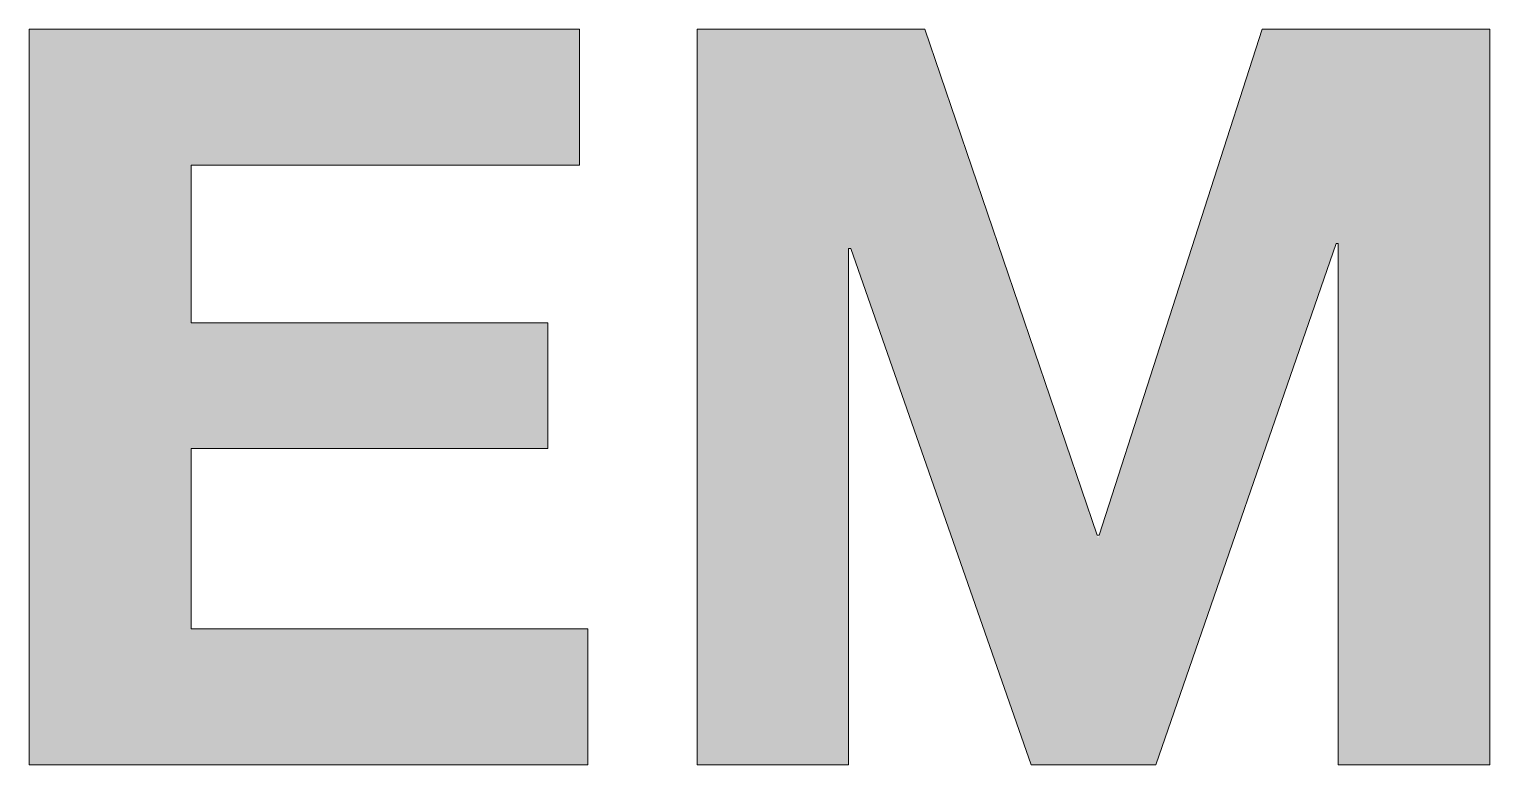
# Model space of a CAD drawing. Header units: millimetres. Extents: x -96603 to 124772, y -7961 to 11116.
# Drawn here: x 7019.43 to 7026.43, y 4682.65 to 4686.18 of the extents above; entities that cross this region are included whole.
import ezdxf

# ---------------------------------------------------------------- set-up
doc = ezdxf.new("R2010")
doc.units = ezdxf.units.MM
doc.layers.get('0').update_dxf_attribs({"lineweight": 15})
doc.layers.add('圖層 2', color=7, linetype='Continuous')

msp = doc.modelspace()

# ---------------------------------------------------------------- hatches: boundary and pattern name
h = msp.add_hatch(color=256)
h.paths.add_polyline_path([(7023.3571, 4682.6491), (7023.3571, 4685.1236), (7023.3669, 4685.1236), (7024.2313, 4682.6491), (7024.8289, 4682.6491), (7025.6932, 4685.1482), (7025.7031, 4685.1482), (7025.7031, 4682.6491), (7026.4291, 4682.6491), (7026.4291, 4686.1755), (7025.3377, 4686.1755), (7024.5525, 4683.7357), (7023.7227, 4686.1755), (7022.6311, 4686.1755), (7022.6311, 4682.6491)])
h.paths.add_polyline_path([(7022.1078, 4682.6491), (7022.1078, 4683.3011), (7020.2062, 4683.3011), (7020.2062, 4684.1653), (7021.915, 4684.1653), (7021.915, 4684.7679), (7020.2062, 4684.7679), (7020.2062, 4685.5235), (7022.0681, 4685.5235), (7022.0681, 4686.1755), (7019.4308, 4686.1755), (7019.4308, 4682.6491)])

# ---------------------------------------------------------------- linework, layer by layer
at = {"layer": '圖層 2', "lineweight": 0}
for p, q in [((7019.4308, 4682.6491), (7019.4308, 4686.1755)), ((7019.4308, 4686.1755), (7022.0681, 4686.1755)), ((7022.0681, 4686.1755), (7022.0681, 4685.5235)), ((7022.6311, 4686.1755), (7023.7227, 4686.1755)), ((7022.6311, 4682.6491), (7022.6311, 4686.1755)), ((7023.7227, 4686.1755), (7024.5474, 4683.7505)), ((7024.5572, 4683.7505), (7025.3377, 4686.1755)), ((7025.3377, 4686.1755), (7026.4291, 4686.1755)), ((7026.4291, 4686.1755), (7026.4291, 4682.6491)), ((7020.2062, 4685.5235), (7020.2062, 4684.7679)), ((7022.0681, 4685.5235), (7020.2062, 4685.5235)), ((7025.6932, 4685.1482), (7024.8289, 4682.6491)), ((7025.7031, 4685.1482), (7025.6932, 4685.1482)), ((7025.7031, 4682.6491), (7025.7031, 4685.1482)), ((7023.3571, 4685.1236), (7023.3571, 4682.6491)), ((7023.3669, 4685.1236), (7023.3571, 4685.1236)), ((7024.2313, 4682.6491), (7023.3669, 4685.1236)), ((7020.2062, 4684.7679), (7021.915, 4684.7679)), ((7021.915, 4684.7679), (7021.915, 4684.1653)), ((7020.2062, 4684.1653), (7020.2062, 4683.3011)), ((7021.915, 4684.1653), (7020.2062, 4684.1653)), ((7024.5474, 4683.7505), (7024.5572, 4683.7505)), ((7020.2062, 4683.3011), (7022.1078, 4683.3011)), ((7022.1078, 4683.3011), (7022.1078, 4682.6491)), ((7022.1078, 4682.6491), (7019.4308, 4682.6491)), ((7023.3571, 4682.6491), (7022.6311, 4682.6491)), ((7024.8289, 4682.6491), (7024.2313, 4682.6491)), ((7026.4291, 4682.6491), (7025.7031, 4682.6491))]:
    msp.add_line(p, q, dxfattribs=at)

doc.saveas('drawing.dxf')
